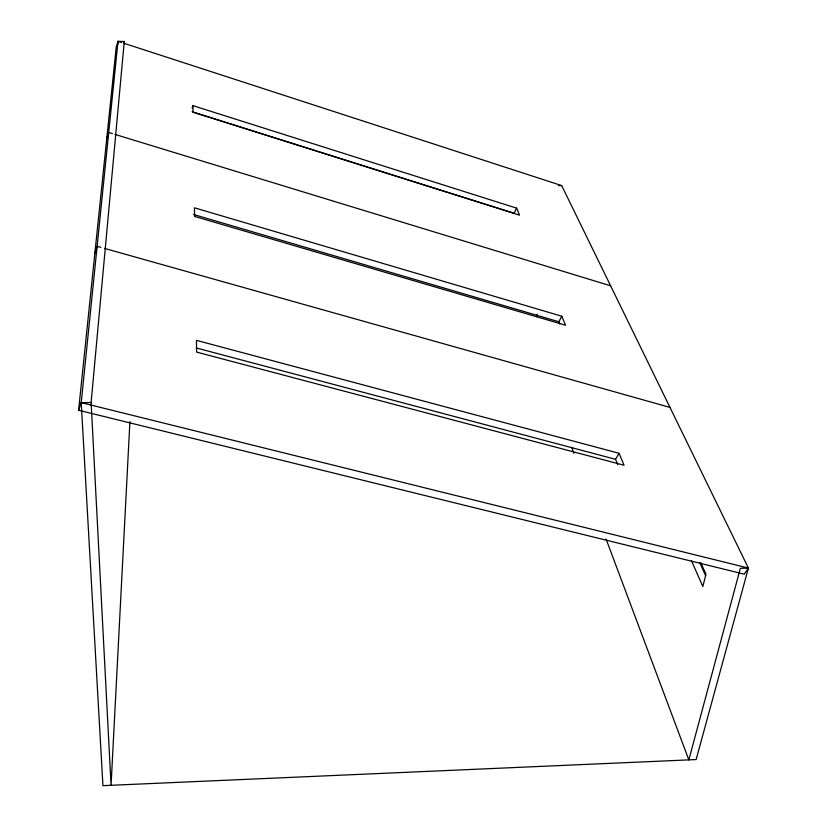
<?xml version="1.0" encoding="UTF-8"?>
<svg xmlns="http://www.w3.org/2000/svg" width="827" height="827" viewBox="0 0 827 827"><rect width="100%" height="100%" fill="white"/><g stroke="black" fill="none" stroke-linecap="round" stroke-linejoin="round"><path stroke-width="1.24" d="M129.911 421.594L111.066 785.288L91.115 402.542L124.267 41.484L117.992 41.35L116.245 46.932L78.596 410.233L744.279 574.176L748.404 568.087L561.698 185.589L124.112 43.345M78.596 410.233L81.222 402.635L748.404 568.087L696.138 759.558L102.941 785.65L81.222 402.635L117.992 41.35L121.662 42.549M536.775 316.762L537.147 314.219M106.735 138.667L108.709 132.496L112.41 133.623M94.878 253.155L97.131 246.332L100.853 247.376M192.112 107.934L192.908 105.649L516.617 208.146L519.542 215.144L193.001 112.203L192.908 105.649M516.617 208.146L514.125 213.252L192.153 111.738M559.776 324.019L558.845 321.755L561.781 316.214L194.448 207.804L194.572 216.416L565.554 325.228L561.781 316.214M617.79 464.764L615.546 459.305L619.072 453.289L196.444 340.362L196.619 352.095L624.075 465.25L619.072 453.289M748.404 568.087L740.361 568.294L688.839 759.889L606.067 539.028M81.222 402.635L91.115 402.542M558.411 185.558L561.698 185.589M196.278 347.95L615.546 459.305M104.584 248.42L669.973 407.401M193.404 214.441L558.845 321.755M114.881 134.377L610.636 285.832M700.707 562.525L705.958 574.207L702.847 586.519L691.444 560.685M699.849 562.846L705.638 575.747M571.695 447.314L573.959 453.341M117.992 41.35L118.075 43.924M124.267 41.484L124.35 44.069"/></g></svg>
